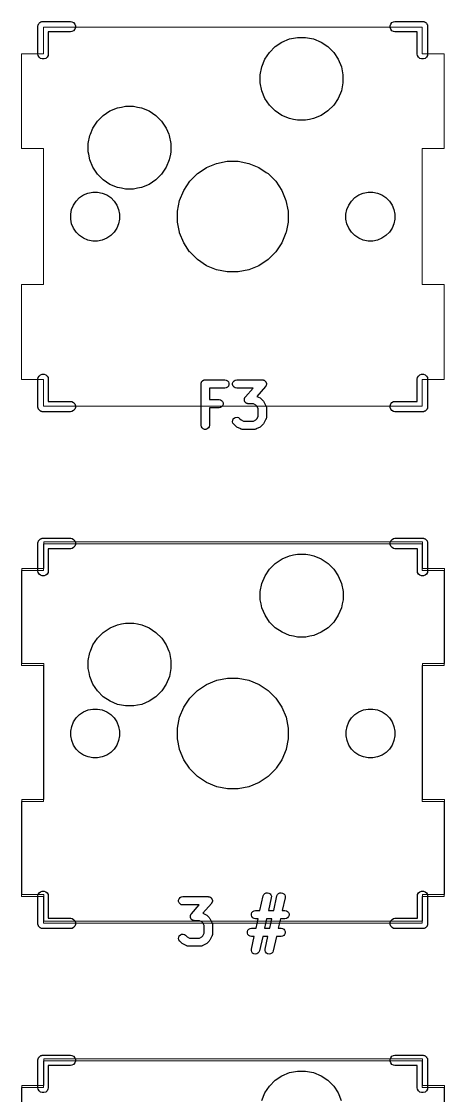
# Model space of a CAD drawing. Header units: millimetres. Extents: x 13 to 222, y -3 to 195.
# Drawn here: x 92.46 to 108.08, y 126.6 to 166.17 of the extents above; entities that cross this region are included whole.
import ezdxf

# ---------------------------------------------------------------- set-up
doc = ezdxf.new("R2010")
doc.units = ezdxf.units.MM
doc.header["$MEASUREMENT"] = 0
doc.layers.add('Ergodox plate', color=7, linetype='Continuous', lineweight=0, true_color=0xf6921e)
doc.layers.add('Orig switch cut', color=7, linetype='Continuous', lineweight=0, true_color=0xde3535)
doc.layers.add('Mask', color=134, linetype='Continuous')
doc.layers.add('Silk', color=142, linetype='Continuous')

msp = doc.modelspace()

# ---------------------------------------------------------------- linework, layer by layer
at = {"layer": 'Ergodox plate'}
for points in [[(107.263, 146.997), (107.263, 146.016), (108.076, 146.016), (108.076, 142.516), (107.263, 142.516), (107.263, 137.507), (108.076, 137.507), (108.076, 134.007), (107.263, 134.007), (107.263, 133.027), (93.293, 133.027), (93.293, 134.007), (92.481, 134.007), (92.481, 137.507), (93.293, 137.507), (93.293, 142.516), (92.481, 142.516), (92.481, 146.016), (93.293, 146.016), (93.293, 146.997)], [(107.263, 127.947), (107.263, 126.966), (108.076, 126.966), (108.076, 123.466), (107.263, 123.466), (107.263, 118.457), (108.076, 118.457), (108.076, 114.957), (107.263, 114.957), (107.263, 113.977), (93.293, 113.977), (93.293, 114.957), (92.481, 114.957), (92.481, 118.457), (93.293, 118.457), (93.293, 123.466), (92.481, 123.466), (92.481, 126.966), (93.293, 126.966), (93.293, 127.947)]]:
    msp.add_lwpolyline(points, close=True, dxfattribs=at)
at = {"layer": 'Mask', "linetype": 'Continuous'}
for p, q in [((102.077, 165.415), (102.355, 165.53)), ((102.355, 165.53), (102.502, 165.559)), ((102.502, 165.559), (102.65, 165.589)), ((102.65, 165.589), (102.95, 165.589)), ((102.95, 165.589), (103.098, 165.559)), ((103.098, 165.559), (103.245, 165.53)), ((103.245, 165.53), (103.523, 165.415)), ((101.448, 164.785), (101.615, 165.035)), ((101.615, 165.035), (101.827, 165.248)), ((101.827, 165.248), (102.077, 165.415)), ((103.523, 165.415), (103.773, 165.248)), ((103.773, 165.248), (103.985, 165.035)), ((103.985, 165.035), (104.152, 164.785)), ((101.333, 164.508), (101.448, 164.785)), ((104.152, 164.785), (104.267, 164.508)), ((101.274, 164.213), (101.333, 164.508)), ((104.267, 164.508), (104.326, 164.213)), ((101.274, 163.912), (101.274, 164.213)), ((101.333, 163.617), (101.274, 163.912)), ((104.326, 163.912), (104.267, 163.617)), ((104.326, 164.213), (104.326, 163.912)), ((101.448, 163.34), (101.333, 163.617)), ((104.267, 163.617), (104.152, 163.34)), ((101.615, 163.09), (101.448, 163.34)), ((101.827, 162.877), (101.615, 163.09)), ((103.985, 163.09), (103.773, 162.877)), ((104.152, 163.34), (103.985, 163.09)), ((95.265, 162.495), (95.477, 162.708)), ((95.477, 162.708), (95.727, 162.875)), ((95.727, 162.875), (96.005, 162.99)), ((96.005, 162.99), (96.152, 163.019)), ((96.152, 163.019), (96.3, 163.049)), ((96.3, 163.049), (96.6, 163.049)), ((96.6, 163.049), (96.748, 163.019)), ((96.748, 163.019), (96.895, 162.99)), ((96.895, 162.99), (97.173, 162.875)), ((97.173, 162.875), (97.423, 162.708)), ((97.423, 162.708), (97.635, 162.495)), ((102.077, 162.71), (101.827, 162.877)), ((102.355, 162.595), (102.077, 162.71)), ((103.523, 162.71), (103.245, 162.595)), ((103.773, 162.877), (103.523, 162.71)), ((95.098, 162.245), (95.265, 162.495)), ((97.635, 162.495), (97.802, 162.245)), ((102.502, 162.566), (102.355, 162.595)), ((102.65, 162.537), (102.502, 162.566)), ((102.95, 162.537), (102.65, 162.537)), ((103.098, 162.566), (102.95, 162.537)), ((103.245, 162.595), (103.098, 162.566)), ((94.924, 161.673), (94.983, 161.968)), ((94.983, 161.968), (95.004, 162.02)), ((95.004, 162.02), (95.098, 162.245)), ((97.802, 162.245), (97.896, 162.02)), ((97.896, 162.02), (97.917, 161.968)), ((97.917, 161.968), (97.976, 161.673)), ((94.924, 161.372), (94.924, 161.673)), ((97.976, 161.673), (97.976, 161.372)), ((94.942, 161.28), (94.924, 161.372)), ((94.983, 161.077), (94.942, 161.28)), ((95.098, 160.8), (94.983, 161.077)), ((97.917, 161.077), (97.802, 160.8)), ((97.958, 161.28), (97.917, 161.077)), ((97.976, 161.372), (97.958, 161.28)), ((95.265, 160.55), (95.098, 160.8)), ((97.802, 160.8), (97.635, 160.55)), ((99.023, 160.611), (99.293, 160.791)), ((99.293, 160.791), (99.665, 160.945)), ((99.665, 160.945), (100.059, 161.024)), ((99.665, 160.945), (99.665, 160.945)), ((99.665, 160.945), (99.665, 160.945)), ((100.059, 161.024), (100.461, 161.024)), ((100.461, 161.024), (100.855, 160.945)), ((100.855, 160.945), (100.855, 160.945)), ((100.855, 160.945), (100.855, 160.945)), ((100.855, 160.945), (101.227, 160.791)), ((101.227, 160.791), (101.497, 160.611)), ((95.477, 160.337), (95.265, 160.55)), ((95.727, 160.17), (95.477, 160.337)), ((97.423, 160.337), (97.173, 160.17)), ((97.635, 160.55), (97.423, 160.337)), ((98.675, 160.284), (98.959, 160.568)), ((98.959, 160.568), (99.023, 160.611)), ((101.497, 160.611), (101.561, 160.568)), ((101.561, 160.568), (101.845, 160.284)), ((96.005, 160.055), (95.727, 160.17)), ((96.152, 160.026), (96.005, 160.055)), ((96.3, 159.997), (96.152, 160.026)), ((96.6, 159.997), (96.3, 159.997)), ((96.748, 160.026), (96.6, 159.997)), ((96.895, 160.055), (96.748, 160.026)), ((97.173, 160.17), (96.895, 160.055)), ((98.297, 159.578), (98.451, 159.949)), ((98.451, 159.949), (98.675, 160.284)), ((98.675, 160.284), (98.675, 160.284)), ((101.845, 160.284), (101.845, 160.284)), ((101.845, 160.284), (102.069, 159.949)), ((102.069, 159.949), (102.223, 159.578)), ((94.382, 159.409), (94.48, 159.557)), ((94.48, 159.557), (94.606, 159.682)), ((94.606, 159.682), (94.753, 159.781)), ((94.753, 159.781), (94.917, 159.849)), ((94.917, 159.849), (95.091, 159.884)), ((95.091, 159.884), (95.269, 159.884)), ((95.269, 159.884), (95.443, 159.849)), ((95.443, 159.849), (95.607, 159.781)), ((95.607, 159.781), (95.754, 159.682)), ((95.754, 159.682), (95.88, 159.557)), ((95.88, 159.557), (95.978, 159.409)), ((98.219, 159.184), (98.297, 159.578)), ((98.297, 159.578), (98.297, 159.578)), ((102.223, 159.578), (102.223, 159.578)), ((102.223, 159.578), (102.301, 159.184)), ((104.542, 159.409), (104.64, 159.557)), ((104.64, 159.557), (104.766, 159.682)), ((104.766, 159.682), (104.913, 159.781)), ((104.913, 159.781), (105.077, 159.849)), ((105.077, 159.849), (105.251, 159.884)), ((105.251, 159.884), (105.429, 159.884)), ((105.429, 159.884), (105.603, 159.849)), ((105.603, 159.849), (105.767, 159.781)), ((105.767, 159.781), (105.914, 159.682)), ((105.914, 159.682), (106.04, 159.557)), ((106.04, 159.557), (106.138, 159.409)), ((94.279, 159.071), (94.314, 159.245)), ((94.314, 159.245), (94.382, 159.409)), ((95.978, 159.409), (96.046, 159.245)), ((96.046, 159.245), (96.081, 159.071)), ((98.219, 158.782), (98.219, 159.184)), ((102.301, 159.184), (102.301, 158.782)), ((104.439, 159.071), (104.474, 159.245)), ((104.474, 159.245), (104.542, 159.409)), ((106.138, 159.409), (106.206, 159.245)), ((106.206, 159.245), (106.241, 159.071)), ((94.279, 158.894), (94.279, 159.071)), ((94.314, 158.72), (94.279, 158.894)), ((94.382, 158.556), (94.314, 158.72)), ((96.046, 158.72), (95.978, 158.556)), ((96.081, 158.894), (96.046, 158.72)), ((96.081, 159.071), (96.081, 158.894)), ((98.293, 158.408), (98.219, 158.782)), ((102.301, 158.782), (102.227, 158.408)), ((104.439, 158.894), (104.439, 159.071)), ((104.474, 158.72), (104.439, 158.894)), ((104.542, 158.556), (104.474, 158.72)), ((106.206, 158.72), (106.138, 158.556)), ((106.241, 158.894), (106.206, 158.72)), ((106.241, 159.071), (106.241, 158.894)), ((94.48, 158.408), (94.382, 158.556)), ((94.606, 158.283), (94.48, 158.408)), ((95.88, 158.408), (95.754, 158.283)), ((95.978, 158.556), (95.88, 158.408)), ((98.297, 158.387), (98.293, 158.408)), ((98.451, 158.016), (98.297, 158.387)), ((102.223, 158.387), (102.069, 158.016)), ((102.227, 158.408), (102.223, 158.387)), ((104.64, 158.408), (104.542, 158.556)), ((104.766, 158.283), (104.64, 158.408)), ((106.04, 158.408), (105.914, 158.283)), ((106.138, 158.556), (106.04, 158.408)), ((94.753, 158.184), (94.606, 158.283)), ((94.917, 158.116), (94.753, 158.184)), ((95.091, 158.082), (94.917, 158.116)), ((95.269, 158.082), (95.091, 158.082)), ((95.443, 158.116), (95.269, 158.082)), ((95.607, 158.184), (95.443, 158.116)), ((95.754, 158.283), (95.607, 158.184)), ((98.668, 157.691), (98.451, 158.016)), ((102.069, 158.016), (101.852, 157.691)), ((104.913, 158.184), (104.766, 158.283)), ((105.077, 158.116), (104.913, 158.184)), ((105.251, 158.082), (105.077, 158.116)), ((105.429, 158.082), (105.251, 158.082)), ((105.603, 158.116), (105.429, 158.082)), ((105.767, 158.184), (105.603, 158.116)), ((105.914, 158.283), (105.767, 158.184)), ((98.675, 157.681), (98.668, 157.691)), ((98.959, 157.397), (98.675, 157.681)), ((101.845, 157.681), (101.561, 157.397)), ((101.852, 157.691), (101.845, 157.681)), ((99.293, 157.174), (98.959, 157.397)), ((98.959, 157.397), (98.959, 157.397)), ((99.665, 157.02), (99.293, 157.174)), ((101.227, 157.174), (100.855, 157.02)), ((101.561, 157.397), (101.227, 157.174)), ((101.561, 157.397), (101.561, 157.397)), ((100.059, 156.942), (99.665, 157.02)), ((99.665, 157.02), (99.665, 157.02)), ((99.665, 157.02), (99.665, 157.02)), ((100.461, 156.942), (100.059, 156.942)), ((100.855, 157.02), (100.461, 156.942)), ((100.855, 157.02), (100.855, 157.02)), ((100.855, 157.02), (100.855, 157.02)), ((102.08, 146.369), (102.358, 146.485)), ((102.358, 146.485), (102.505, 146.514)), ((102.505, 146.514), (102.652, 146.543)), ((102.652, 146.543), (102.953, 146.543)), ((102.953, 146.543), (103.1, 146.514)), ((103.1, 146.514), (103.248, 146.485)), ((103.248, 146.485), (103.526, 146.369)), ((101.617, 145.99), (101.83, 146.202)), ((101.83, 146.202), (102.08, 146.369)), ((103.526, 146.369), (103.775, 146.202)), ((103.775, 146.202), (103.988, 145.99)), ((101.335, 145.462), (101.45, 145.74)), ((101.45, 145.74), (101.617, 145.99)), ((101.45, 145.74), (101.45, 145.74)), ((103.988, 145.99), (104.155, 145.74)), ((104.155, 145.74), (104.155, 145.74)), ((104.155, 145.74), (104.27, 145.462)), ((101.277, 145.167), (101.335, 145.462)), ((104.27, 145.462), (104.329, 145.167)), ((101.277, 144.867), (101.277, 145.167)), ((101.306, 144.719), (101.277, 144.867)), ((104.329, 144.867), (104.299, 144.719)), ((104.329, 145.167), (104.329, 144.867)), ((101.335, 144.572), (101.306, 144.719)), ((101.45, 144.294), (101.335, 144.572)), ((104.27, 144.572), (104.155, 144.294)), ((104.299, 144.719), (104.27, 144.572)), ((101.617, 144.044), (101.45, 144.294)), ((104.155, 144.294), (103.988, 144.044)), ((95.48, 143.662), (95.73, 143.829)), ((95.73, 143.829), (96.008, 143.945)), ((96.008, 143.945), (96.155, 143.974)), ((96.155, 143.974), (96.302, 144.003)), ((96.302, 144.003), (96.603, 144.003)), ((96.603, 144.003), (96.75, 143.974)), ((96.75, 143.974), (96.898, 143.945)), ((96.898, 143.945), (97.176, 143.829)), ((97.176, 143.829), (97.425, 143.662)), ((101.83, 143.832), (101.617, 144.044)), ((102.08, 143.665), (101.83, 143.832)), ((102.358, 143.55), (102.08, 143.665)), ((103.526, 143.665), (103.248, 143.55)), ((103.775, 143.832), (103.526, 143.665)), ((103.988, 144.044), (103.775, 143.832)), ((95.1, 143.2), (95.267, 143.45)), ((95.267, 143.45), (95.48, 143.662)), ((97.425, 143.662), (97.638, 143.45)), ((97.638, 143.45), (97.805, 143.2)), ((102.505, 143.52), (102.358, 143.55)), ((102.652, 143.491), (102.505, 143.52)), ((102.953, 143.491), (102.652, 143.491)), ((103.1, 143.52), (102.953, 143.491)), ((103.248, 143.55), (103.1, 143.52)), ((94.927, 142.627), (94.985, 142.922)), ((94.985, 142.922), (95.004, 142.966)), ((95.004, 142.966), (95.1, 143.2)), ((97.805, 143.2), (97.902, 142.966)), ((97.902, 142.966), (97.92, 142.922)), ((97.92, 142.922), (97.979, 142.627)), ((94.927, 142.327), (94.927, 142.627)), ((97.979, 142.627), (97.979, 142.327)), ((94.956, 142.179), (94.927, 142.327)), ((94.985, 142.032), (94.956, 142.179)), ((97.949, 142.179), (97.92, 142.032)), ((97.979, 142.327), (97.949, 142.179)), ((95.1, 141.754), (94.985, 142.032)), ((95.267, 141.504), (95.1, 141.754)), ((97.805, 141.754), (97.638, 141.504)), ((97.92, 142.032), (97.805, 141.754)), ((98.963, 141.524), (99.296, 141.746)), ((99.296, 141.746), (99.667, 141.9)), ((99.667, 141.9), (100.062, 141.978)), ((99.667, 141.9), (99.667, 141.9)), ((99.667, 141.9), (99.667, 141.9)), ((100.062, 141.978), (100.464, 141.978)), ((100.464, 141.978), (100.858, 141.9)), ((100.858, 141.9), (100.858, 141.9)), ((100.858, 141.9), (100.858, 141.9)), ((100.858, 141.9), (101.23, 141.746)), ((101.23, 141.746), (101.562, 141.524)), ((95.48, 141.292), (95.267, 141.504)), ((95.73, 141.125), (95.48, 141.292)), ((97.425, 141.292), (97.176, 141.125)), ((97.638, 141.504), (97.425, 141.292)), ((98.677, 141.238), (98.962, 141.523)), ((98.962, 141.523), (98.963, 141.524)), ((101.562, 141.524), (101.564, 141.523)), ((101.564, 141.523), (101.848, 141.238)), ((96.008, 141.01), (95.73, 141.125)), ((96.155, 140.98), (96.008, 141.01)), ((96.302, 140.951), (96.155, 140.98)), ((96.603, 140.951), (96.302, 140.951)), ((96.75, 140.98), (96.603, 140.951)), ((96.898, 141.01), (96.75, 140.98)), ((97.176, 141.125), (96.898, 141.01)), ((98.3, 140.533), (98.454, 140.904)), ((98.454, 140.904), (98.677, 141.238)), ((98.677, 141.238), (98.677, 141.238)), ((101.848, 141.238), (101.848, 141.238)), ((101.848, 141.238), (102.071, 140.904)), ((102.071, 140.904), (102.225, 140.533)), ((94.384, 140.364), (94.483, 140.512)), ((94.483, 140.512), (94.608, 140.637)), ((94.608, 140.637), (94.756, 140.736)), ((94.756, 140.736), (94.92, 140.804)), ((94.92, 140.804), (95.094, 140.838)), ((95.094, 140.838), (95.271, 140.838)), ((95.271, 140.838), (95.446, 140.804)), ((95.446, 140.804), (95.609, 140.736)), ((95.609, 140.736), (95.757, 140.637)), ((95.757, 140.637), (95.883, 140.512)), ((95.883, 140.512), (95.981, 140.364)), ((98.222, 140.138), (98.3, 140.533)), ((98.3, 140.533), (98.3, 140.533)), ((102.225, 140.533), (102.225, 140.533)), ((102.225, 140.533), (102.304, 140.138)), ((104.544, 140.364), (104.643, 140.512)), ((104.643, 140.512), (104.768, 140.637)), ((104.768, 140.637), (104.916, 140.736)), ((104.916, 140.736), (105.08, 140.804)), ((105.08, 140.804), (105.254, 140.838)), ((105.254, 140.838), (105.431, 140.838)), ((105.431, 140.838), (105.606, 140.804)), ((105.606, 140.804), (105.769, 140.736)), ((105.769, 140.736), (105.917, 140.637)), ((105.917, 140.637), (106.043, 140.512)), ((106.043, 140.512), (106.141, 140.364)), ((94.282, 140.026), (94.316, 140.2)), ((94.316, 140.2), (94.384, 140.364)), ((95.981, 140.364), (96.049, 140.2)), ((96.049, 140.2), (96.084, 140.026)), ((98.222, 139.736), (98.222, 140.138)), ((102.304, 140.138), (102.304, 139.736)), ((104.442, 140.026), (104.476, 140.2)), ((104.476, 140.2), (104.544, 140.364)), ((106.141, 140.364), (106.209, 140.2)), ((106.209, 140.2), (106.244, 140.026)), ((94.282, 139.848), (94.282, 140.026)), ((94.316, 139.674), (94.282, 139.848)), ((96.084, 139.848), (96.049, 139.674)), ((96.084, 140.026), (96.084, 139.848)), ((98.297, 139.359), (98.222, 139.736)), ((102.304, 139.736), (102.229, 139.359)), ((104.442, 139.848), (104.442, 140.026)), ((104.476, 139.674), (104.442, 139.848)), ((106.244, 139.848), (106.209, 139.674)), ((106.244, 140.026), (106.244, 139.848)), ((94.384, 139.51), (94.316, 139.674)), ((94.483, 139.363), (94.384, 139.51)), ((94.608, 139.237), (94.483, 139.363)), ((95.883, 139.363), (95.757, 139.237)), ((95.981, 139.51), (95.883, 139.363)), ((96.049, 139.674), (95.981, 139.51)), ((98.3, 139.342), (98.297, 139.359)), ((98.454, 138.97), (98.3, 139.342)), ((102.225, 139.342), (102.071, 138.97)), ((102.229, 139.359), (102.225, 139.342)), ((104.544, 139.51), (104.476, 139.674)), ((104.643, 139.363), (104.544, 139.51)), ((104.768, 139.237), (104.643, 139.363)), ((106.043, 139.363), (105.917, 139.237)), ((106.141, 139.51), (106.043, 139.363)), ((106.209, 139.674), (106.141, 139.51)), ((94.756, 139.139), (94.608, 139.237)), ((94.92, 139.071), (94.756, 139.139)), ((95.094, 139.036), (94.92, 139.071)), ((95.271, 139.036), (95.094, 139.036)), ((95.446, 139.071), (95.271, 139.036)), ((95.609, 139.139), (95.446, 139.071)), ((95.757, 139.237), (95.609, 139.139)), ((98.665, 138.654), (98.454, 138.97)), ((102.071, 138.97), (101.86, 138.654)), ((104.916, 139.139), (104.768, 139.237)), ((105.08, 139.071), (104.916, 139.139)), ((105.254, 139.036), (105.08, 139.071)), ((105.431, 139.036), (105.254, 139.036)), ((105.606, 139.071), (105.431, 139.036)), ((105.769, 139.139), (105.606, 139.071)), ((105.917, 139.237), (105.769, 139.139)), ((98.677, 138.636), (98.665, 138.654)), ((98.962, 138.352), (98.677, 138.636)), ((101.848, 138.636), (101.564, 138.352)), ((101.86, 138.654), (101.848, 138.636)), ((99.296, 138.128), (98.962, 138.352)), ((98.962, 138.352), (98.962, 138.352)), ((99.667, 137.975), (99.296, 138.128)), ((101.23, 138.128), (100.858, 137.975)), ((101.564, 138.352), (101.23, 138.128)), ((101.564, 138.352), (101.564, 138.352)), ((100.062, 137.896), (99.667, 137.975)), ((99.667, 137.975), (99.667, 137.975)), ((99.667, 137.975), (99.667, 137.975)), ((100.464, 137.896), (100.062, 137.896)), ((100.858, 137.975), (100.464, 137.896)), ((100.858, 137.975), (100.858, 137.975)), ((100.858, 137.975), (100.858, 137.975)), ((102.076, 127.325), (102.354, 127.44)), ((102.354, 127.44), (102.501, 127.469)), ((102.501, 127.469), (102.649, 127.499)), ((102.649, 127.499), (102.949, 127.499)), ((102.949, 127.499), (103.097, 127.469)), ((103.097, 127.469), (103.244, 127.44)), ((103.244, 127.44), (103.522, 127.325)), ((101.614, 126.945), (101.826, 127.158)), ((101.826, 127.158), (102.076, 127.325)), ((103.522, 127.325), (103.772, 127.158)), ((103.772, 127.158), (103.984, 126.945)), ((101.332, 126.418), (101.447, 126.696)), ((101.447, 126.696), (101.614, 126.945)), ((103.984, 126.945), (104.151, 126.696)), ((104.151, 126.696), (104.266, 126.418))]:
    msp.add_line(p, q, dxfattribs=at)
at = {"layer": 'Orig switch cut'}
for points in [[(107.245, 165.968), (107.245, 164.987), (108.058, 164.987), (108.058, 161.487), (107.245, 161.487), (107.245, 156.478), (108.058, 156.478), (108.058, 152.978), (107.245, 152.978), (107.245, 151.998), (93.275, 151.998), (93.275, 152.978), (92.462, 152.978), (92.462, 156.478), (93.275, 156.478), (93.275, 161.487), (92.462, 161.487), (92.462, 164.987), (93.275, 164.987), (93.275, 165.968)], [(107.248, 146.922), (107.248, 145.942), (108.061, 145.942), (108.061, 142.442), (107.248, 142.442), (107.248, 137.433), (108.061, 137.433), (108.061, 133.933), (107.248, 133.933), (107.248, 132.952), (93.278, 132.952), (93.278, 133.933), (92.465, 133.933), (92.465, 137.433), (93.278, 137.433), (93.278, 142.442), (92.465, 142.442), (92.465, 145.942), (93.278, 145.942), (93.278, 146.922)], [(107.244, 127.878), (107.244, 126.897), (108.057, 126.897), (108.057, 123.397), (107.244, 123.397), (107.244, 118.388), (108.057, 118.388), (108.057, 114.888), (107.244, 114.888), (107.244, 113.908), (93.274, 113.908), (93.274, 114.888), (92.461, 114.888), (92.461, 118.388), (93.274, 118.388), (93.274, 123.397), (92.461, 123.397), (92.461, 126.897), (93.274, 126.897), (93.274, 127.878)]]:
    msp.add_lwpolyline(points, close=True, dxfattribs=at)
at = {"layer": 'Silk', "linetype": 'Continuous'}
for p, q in [((93.07, 164.966), (93.069, 165.999)), ((93.069, 165.999), (93.07, 165.999)), ((93.07, 166.016), (93.075, 166.032)), ((93.07, 165.999), (93.07, 166.016)), ((93.075, 166.032), (93.078, 166.049)), ((93.078, 166.049), (93.087, 166.063)), ((93.087, 166.063), (93.092, 166.079)), ((93.092, 166.079), (93.103, 166.092)), ((93.103, 166.092), (93.112, 166.107)), ((93.112, 166.107), (93.125, 166.118)), ((93.125, 166.118), (93.136, 166.131)), ((93.136, 166.131), (93.15, 166.139)), ((93.15, 166.139), (93.163, 166.15)), ((93.163, 166.15), (93.179, 166.156)), ((93.179, 166.156), (93.194, 166.164)), ((93.194, 166.164), (93.211, 166.167)), ((93.211, 166.167), (93.226, 166.173)), ((93.226, 166.173), (93.243, 166.173)), ((93.243, 166.173), (93.243, 166.173)), ((93.243, 166.173), (94.277, 166.173)), ((94.277, 166.173), (94.326, 166.164)), ((94.326, 166.164), (94.384, 166.131)), ((94.384, 165.834), (94.326, 165.801)), ((94.384, 166.131), (94.428, 166.079)), ((94.428, 165.886), (94.384, 165.834)), ((94.428, 166.079), (94.45, 166.016)), ((94.45, 165.949), (94.428, 165.886)), ((94.45, 166.016), (94.45, 165.949)), ((106.07, 166.016), (106.092, 166.079)), ((106.07, 165.949), (106.07, 166.016)), ((106.092, 165.886), (106.07, 165.949)), ((106.092, 166.079), (106.136, 166.131)), ((106.136, 165.834), (106.092, 165.886)), ((106.136, 166.131), (106.194, 166.164)), ((106.194, 165.801), (106.136, 165.834)), ((106.194, 166.164), (106.243, 166.173)), ((106.243, 166.173), (107.277, 166.173)), ((107.277, 166.173), (107.294, 166.173)), ((107.277, 166.173), (107.277, 166.173)), ((107.294, 166.173), (107.309, 166.167)), ((107.309, 166.167), (107.326, 166.164)), ((107.326, 166.164), (107.341, 166.156)), ((107.341, 166.156), (107.357, 166.15)), ((107.357, 166.15), (107.37, 166.139)), ((107.37, 166.139), (107.384, 166.131)), ((107.384, 166.131), (107.395, 166.118)), ((107.395, 166.118), (107.408, 166.107)), ((107.408, 166.107), (107.417, 166.092)), ((107.417, 166.092), (107.428, 166.079)), ((107.428, 166.079), (107.433, 166.063)), ((107.433, 166.063), (107.442, 166.049)), ((107.442, 166.049), (107.445, 166.032)), ((107.445, 166.032), (107.45, 166.016)), ((107.45, 166.016), (107.45, 165.999)), ((107.45, 165.999), (107.45, 165.999)), ((107.45, 165.999), (107.45, 164.966)), ((94.277, 165.792), (93.45, 165.792)), ((93.45, 165.792), (93.45, 164.966)), ((94.326, 165.801), (94.277, 165.792)), ((106.243, 165.792), (106.194, 165.801)), ((107.07, 165.792), (106.243, 165.792)), ((107.069, 164.966), (107.07, 165.792)), ((93.078, 164.916), (93.07, 164.966)), ((93.112, 164.858), (93.078, 164.916)), ((93.163, 164.815), (93.112, 164.858)), ((93.226, 164.792), (93.163, 164.815)), ((93.294, 164.792), (93.226, 164.792)), ((93.357, 164.815), (93.294, 164.792)), ((93.408, 164.858), (93.357, 164.815)), ((93.442, 164.916), (93.408, 164.858)), ((93.45, 164.966), (93.442, 164.916)), ((107.078, 164.916), (107.069, 164.966)), ((107.112, 164.858), (107.078, 164.916)), ((107.163, 164.815), (107.112, 164.858)), ((107.226, 164.792), (107.163, 164.815)), ((107.294, 164.792), (107.226, 164.792)), ((107.357, 164.815), (107.294, 164.792)), ((107.408, 164.858), (107.357, 164.815)), ((107.442, 164.916), (107.408, 164.858)), ((107.45, 164.966), (107.442, 164.916)), ((93.163, 153.15), (93.226, 153.173)), ((93.226, 153.173), (93.294, 153.173)), ((93.294, 153.173), (93.357, 153.15)), ((107.163, 153.15), (107.226, 153.173)), ((107.226, 153.173), (107.294, 153.173)), ((107.294, 153.173), (107.357, 153.15)), ((93.069, 152.999), (93.078, 153.049)), ((93.07, 152.016), (93.069, 152.999)), ((93.078, 153.049), (93.112, 153.107)), ((93.112, 153.107), (93.163, 153.15)), ((93.357, 153.15), (93.408, 153.107)), ((93.408, 153.107), (93.442, 153.049)), ((93.442, 153.049), (93.45, 152.999)), ((93.45, 152.999), (93.45, 152.173)), ((99.092, 152.817), (99.094, 152.83)), ((99.092, 151.293), (99.092, 152.817)), ((99.094, 152.844), (99.098, 152.856)), ((99.094, 152.83), (99.094, 152.844)), ((99.098, 152.856), (99.101, 152.869)), ((99.101, 152.869), (99.107, 152.881)), ((99.107, 152.881), (99.112, 152.893)), ((99.112, 152.893), (99.121, 152.904)), ((99.121, 152.904), (99.127, 152.915)), ((99.127, 152.915), (99.137, 152.924)), ((99.137, 152.924), (99.146, 152.934)), ((99.146, 152.934), (99.158, 152.941)), ((99.158, 152.941), (99.168, 152.949)), ((99.168, 152.949), (99.18, 152.954)), ((99.18, 152.954), (99.192, 152.96)), ((99.192, 152.96), (99.205, 152.963)), ((99.205, 152.963), (99.218, 152.967)), ((99.218, 152.967), (99.231, 152.967)), ((99.231, 152.967), (99.244, 152.97)), ((99.244, 152.97), (99.97, 152.97)), ((99.97, 152.97), (100.022, 152.96)), ((100.022, 152.96), (100.068, 152.934)), ((100.068, 152.934), (100.102, 152.893)), ((100.102, 152.893), (100.12, 152.844)), ((100.12, 152.791), (100.102, 152.741)), ((100.12, 152.844), (100.12, 152.791)), ((100.255, 152.844), (100.273, 152.893)), ((100.255, 152.791), (100.255, 152.844)), ((100.273, 152.741), (100.255, 152.791)), ((100.273, 152.893), (100.307, 152.934)), ((100.307, 152.934), (100.353, 152.96)), ((100.353, 152.96), (100.405, 152.97)), ((100.405, 152.97), (101.349, 152.97)), ((101.349, 152.97), (101.363, 152.967)), ((101.363, 152.967), (101.378, 152.967)), ((101.378, 152.967), (101.389, 152.962)), ((101.389, 152.962), (101.401, 152.96)), ((101.401, 152.96), (101.414, 152.953)), ((101.414, 152.953), (101.427, 152.948)), ((101.427, 152.948), (101.436, 152.94)), ((101.436, 152.94), (101.447, 152.934)), ((101.447, 152.934), (101.456, 152.923)), ((101.456, 152.923), (101.467, 152.913)), ((101.467, 152.913), (101.473, 152.902)), ((101.473, 152.902), (101.481, 152.893)), ((101.481, 152.893), (101.486, 152.879)), ((101.486, 152.879), (101.493, 152.866)), ((101.494, 152.777), (101.491, 152.762)), ((101.493, 152.866), (101.495, 152.855)), ((101.499, 152.791), (101.494, 152.777)), ((101.495, 152.855), (101.499, 152.844)), ((101.499, 152.844), (101.499, 152.829)), ((101.499, 152.829), (101.501, 152.814)), ((101.501, 152.814), (101.499, 152.802)), ((101.499, 152.802), (101.499, 152.791)), ((107.069, 152.173), (107.07, 152.999)), ((107.07, 152.999), (107.078, 153.049)), ((107.078, 153.049), (107.112, 153.107)), ((107.112, 153.107), (107.163, 153.15)), ((107.357, 153.15), (107.408, 153.107)), ((107.408, 153.107), (107.442, 153.049)), ((107.442, 153.049), (107.45, 152.999)), ((107.45, 152.999), (107.45, 151.966)), ((99.97, 152.665), (99.396, 152.665)), ((99.396, 152.665), (99.396, 152.244)), ((100.022, 152.674), (99.97, 152.665)), ((100.068, 152.7), (100.022, 152.674)), ((100.102, 152.741), (100.068, 152.7)), ((100.307, 152.7), (100.273, 152.741)), ((100.353, 152.674), (100.307, 152.7)), ((100.405, 152.665), (100.353, 152.674)), ((101.013, 152.665), (100.405, 152.665)), ((100.726, 152.337), (101.013, 152.665)), ((101.463, 152.717), (101.151, 152.36)), ((101.471, 152.73), (101.463, 152.717)), ((101.481, 152.741), (101.471, 152.73)), ((101.485, 152.752), (101.481, 152.741)), ((101.491, 152.762), (101.485, 152.752)), ((93.07, 151.949), (93.07, 152.016)), ((93.45, 152.173), (94.277, 152.173)), ((94.277, 152.173), (94.326, 152.164)), ((94.326, 152.164), (94.384, 152.131)), ((94.384, 152.131), (94.428, 152.079)), ((94.428, 152.079), (94.45, 152.016)), ((94.45, 152.016), (94.45, 151.949)), ((99.396, 152.244), (99.752, 152.244)), ((99.752, 152.244), (99.804, 152.235)), ((99.804, 152.235), (99.85, 152.208)), ((99.85, 151.975), (99.804, 151.948)), ((99.85, 152.208), (99.884, 152.168)), ((99.884, 152.015), (99.85, 151.975)), ((99.884, 152.168), (99.902, 152.118)), ((99.902, 152.065), (99.884, 152.015)), ((99.902, 152.118), (99.902, 152.065)), ((100.688, 152.24), (100.69, 152.251)), ((100.69, 152.225), (100.688, 152.24)), ((100.69, 152.263), (100.696, 152.277)), ((100.69, 152.251), (100.69, 152.263)), ((100.69, 152.21), (100.69, 152.225)), ((100.695, 152.199), (100.69, 152.21)), ((100.696, 152.187), (100.695, 152.199)), ((100.696, 152.277), (100.698, 152.292)), ((100.703, 152.174), (100.696, 152.187)), ((100.698, 152.292), (100.705, 152.302)), ((100.709, 152.16), (100.703, 152.174)), ((100.705, 152.302), (100.709, 152.313)), ((100.709, 152.313), (100.718, 152.324)), ((100.716, 152.151), (100.709, 152.16)), ((100.722, 152.141), (100.716, 152.151)), ((100.718, 152.324), (100.726, 152.337)), ((100.733, 152.131), (100.722, 152.141)), ((100.743, 152.12), (100.733, 152.131)), ((100.753, 152.114), (100.743, 152.12)), ((100.762, 152.106), (100.753, 152.114)), ((100.776, 152.101), (100.762, 152.106)), ((100.788, 152.093), (100.776, 152.101)), ((100.8, 152.091), (100.788, 152.093)), ((100.811, 152.087), (100.8, 152.091)), ((100.826, 152.087), (100.811, 152.087)), ((100.841, 152.084), (100.826, 152.087)), ((101.022, 152.084), (100.841, 152.084)), ((101.113, 152.039), (101.022, 152.084)), ((101.151, 152.001), (101.113, 152.039)), ((101.151, 152.36), (101.272, 152.3)), ((101.196, 151.91), (101.151, 152.001)), ((101.272, 152.3), (101.291, 152.286)), ((101.291, 152.286), (101.311, 152.272)), ((101.311, 152.272), (101.384, 152.199)), ((101.384, 152.199), (101.398, 152.179)), ((101.398, 152.179), (101.412, 152.16)), ((101.412, 152.16), (101.485, 152.014)), ((101.485, 152.014), (101.487, 152.006)), ((101.487, 152.006), (101.492, 151.998)), ((101.492, 151.998), (101.495, 151.981)), ((101.495, 151.981), (101.5, 151.964)), ((106.07, 152.016), (106.092, 152.079)), ((106.07, 151.949), (106.07, 152.016)), ((106.092, 152.079), (106.136, 152.131)), ((106.136, 152.131), (106.194, 152.164)), ((106.194, 152.164), (106.243, 152.173)), ((106.243, 152.173), (107.069, 152.173)), ((93.075, 151.933), (93.07, 151.949)), ((93.078, 151.916), (93.075, 151.933)), ((93.087, 151.902), (93.078, 151.916)), ((93.092, 151.886), (93.087, 151.902)), ((93.103, 151.873), (93.092, 151.886)), ((93.112, 151.858), (93.103, 151.873)), ((93.125, 151.847), (93.112, 151.858)), ((93.136, 151.834), (93.125, 151.847)), ((93.15, 151.826), (93.136, 151.834)), ((93.163, 151.815), (93.15, 151.826)), ((93.179, 151.809), (93.163, 151.815)), ((93.194, 151.801), (93.179, 151.809)), ((93.211, 151.798), (93.194, 151.801)), ((93.226, 151.792), (93.211, 151.798)), ((93.243, 151.792), (93.226, 151.792)), ((94.277, 151.792), (93.243, 151.792)), ((93.243, 151.792), (93.243, 151.792)), ((94.326, 151.801), (94.277, 151.792)), ((94.384, 151.834), (94.326, 151.801)), ((94.428, 151.886), (94.384, 151.834)), ((94.45, 151.949), (94.428, 151.886)), ((99.752, 151.939), (99.396, 151.939)), ((99.396, 151.939), (99.396, 151.293)), ((99.804, 151.948), (99.752, 151.939)), ((100.318, 151.563), (100.366, 151.586)), ((100.366, 151.586), (100.418, 151.59)), ((100.418, 151.59), (100.47, 151.576)), ((101.151, 151.529), (101.196, 151.619)), ((101.196, 151.619), (101.196, 151.91)), ((101.5, 151.964), (101.499, 151.955)), ((101.499, 151.955), (101.501, 151.946)), ((101.501, 151.583), (101.499, 151.575)), ((101.501, 151.946), (101.501, 151.583)), ((106.092, 151.886), (106.07, 151.949)), ((106.136, 151.834), (106.092, 151.886)), ((106.194, 151.801), (106.136, 151.834)), ((106.243, 151.792), (106.194, 151.801)), ((107.277, 151.792), (106.243, 151.792)), ((107.294, 151.792), (107.277, 151.792)), ((107.277, 151.792), (107.277, 151.792)), ((107.309, 151.798), (107.294, 151.792)), ((107.326, 151.801), (107.309, 151.798)), ((107.341, 151.809), (107.326, 151.801)), ((107.357, 151.815), (107.341, 151.809)), ((107.37, 151.826), (107.357, 151.815)), ((107.384, 151.834), (107.37, 151.826)), ((107.395, 151.847), (107.384, 151.834)), ((107.408, 151.858), (107.395, 151.847)), ((107.417, 151.873), (107.408, 151.858)), ((107.428, 151.886), (107.417, 151.873)), ((107.433, 151.902), (107.428, 151.886)), ((107.442, 151.916), (107.433, 151.902)), ((107.445, 151.933), (107.442, 151.916)), ((107.45, 151.949), (107.445, 151.933)), ((107.45, 151.966), (107.45, 151.966)), ((107.45, 151.966), (107.45, 151.949)), ((99.101, 151.241), (99.092, 151.293)), ((99.127, 151.195), (99.101, 151.241)), ((99.168, 151.161), (99.127, 151.195)), ((99.361, 151.195), (99.32, 151.161)), ((99.387, 151.241), (99.361, 151.195)), ((99.396, 151.293), (99.387, 151.241)), ((100.253, 151.425), (100.258, 151.478)), ((100.267, 151.374), (100.253, 151.425)), ((100.258, 151.478), (100.28, 151.526)), ((100.297, 151.331), (100.267, 151.374)), ((100.28, 151.526), (100.318, 151.563)), ((100.37, 151.258), (100.297, 151.331)), ((100.39, 151.244), (100.37, 151.258)), ((100.41, 151.229), (100.39, 151.244)), ((100.555, 151.157), (100.41, 151.229)), ((100.47, 151.576), (100.513, 151.546)), ((100.513, 151.546), (100.568, 151.491)), ((100.568, 151.491), (100.659, 151.446)), ((100.659, 151.446), (101.022, 151.446)), ((101.022, 151.446), (101.113, 151.491)), ((101.113, 151.491), (101.151, 151.529)), ((101.272, 151.229), (101.126, 151.157)), ((101.291, 151.244), (101.272, 151.229)), ((101.311, 151.258), (101.291, 151.244)), ((101.384, 151.331), (101.311, 151.258)), ((101.398, 151.351), (101.384, 151.331)), ((101.412, 151.37), (101.398, 151.351)), ((101.485, 151.515), (101.412, 151.37)), ((101.487, 151.524), (101.485, 151.515)), ((101.492, 151.531), (101.487, 151.524)), ((101.495, 151.549), (101.492, 151.531)), ((101.5, 151.566), (101.495, 151.549)), ((101.499, 151.575), (101.5, 151.566)), ((99.218, 151.143), (99.168, 151.161)), ((99.27, 151.143), (99.218, 151.143)), ((99.32, 151.161), (99.27, 151.143)), ((100.563, 151.154), (100.555, 151.157)), ((100.571, 151.15), (100.563, 151.154)), ((100.588, 151.147), (100.571, 151.15)), ((100.605, 151.142), (100.588, 151.147)), ((100.614, 151.142), (100.605, 151.142)), ((100.623, 151.141), (100.614, 151.142)), ((101.058, 151.141), (100.623, 151.141)), ((101.067, 151.142), (101.058, 151.141)), ((101.076, 151.142), (101.067, 151.142)), ((101.093, 151.147), (101.076, 151.142)), ((101.11, 151.15), (101.093, 151.147)), ((101.118, 151.154), (101.11, 151.15)), ((101.126, 151.157), (101.118, 151.154)), ((93.072, 146.971), (93.078, 146.987)), ((93.072, 146.954), (93.072, 146.971)), ((93.072, 145.921), (93.072, 146.954)), ((93.072, 146.954), (93.072, 146.954)), ((93.078, 146.987), (93.081, 147.003)), ((93.081, 147.003), (93.089, 147.018)), ((93.089, 147.018), (93.095, 147.034)), ((93.095, 147.034), (93.106, 147.047)), ((93.106, 147.047), (93.115, 147.062)), ((93.115, 147.062), (93.127, 147.072)), ((93.127, 147.072), (93.138, 147.085)), ((93.138, 147.085), (93.153, 147.094)), ((93.153, 147.094), (93.166, 147.105)), ((93.166, 147.105), (93.182, 147.11)), ((93.182, 147.11), (93.197, 147.119)), ((93.197, 147.119), (93.213, 147.122)), ((93.213, 147.122), (93.229, 147.128)), ((93.229, 147.128), (93.246, 147.128)), ((93.246, 147.128), (93.246, 147.128)), ((93.246, 147.128), (94.279, 147.128)), ((94.279, 147.128), (94.329, 147.119)), ((94.329, 147.119), (94.387, 147.085)), ((94.387, 147.085), (94.43, 147.034)), ((94.43, 146.84), (94.387, 146.789)), ((94.43, 147.034), (94.453, 146.971)), ((94.453, 146.904), (94.43, 146.84)), ((94.453, 146.971), (94.453, 146.904)), ((106.072, 146.971), (106.095, 147.034)), ((106.072, 146.904), (106.072, 146.971)), ((106.095, 146.84), (106.072, 146.904)), ((106.095, 147.034), (106.138, 147.085)), ((106.138, 146.789), (106.095, 146.84)), ((106.138, 147.085), (106.197, 147.119)), ((106.197, 147.119), (106.246, 147.128)), ((106.246, 147.128), (107.279, 147.128)), ((107.279, 147.128), (107.296, 147.128)), ((107.279, 147.128), (107.279, 147.128)), ((107.296, 147.128), (107.312, 147.122)), ((107.312, 147.122), (107.329, 147.119)), ((107.329, 147.119), (107.344, 147.11)), ((107.344, 147.11), (107.359, 147.105)), ((107.359, 147.105), (107.372, 147.094)), ((107.372, 147.094), (107.387, 147.085)), ((107.387, 147.085), (107.398, 147.072)), ((107.398, 147.072), (107.411, 147.062)), ((107.411, 147.062), (107.419, 147.047)), ((107.419, 147.047), (107.43, 147.034)), ((107.43, 147.034), (107.436, 147.018)), ((107.436, 147.018), (107.444, 147.003)), ((107.444, 147.003), (107.447, 146.987)), ((107.447, 146.987), (107.453, 146.971)), ((107.453, 146.971), (107.453, 146.954)), ((107.453, 146.954), (107.453, 146.954)), ((107.453, 146.954), (107.453, 145.921)), ((94.279, 146.747), (93.453, 146.747)), ((93.453, 146.747), (93.453, 145.921)), ((94.329, 146.755), (94.279, 146.747)), ((94.387, 146.789), (94.329, 146.755)), ((106.197, 146.755), (106.138, 146.789)), ((106.246, 146.747), (106.197, 146.755)), ((107.072, 146.747), (106.246, 146.747)), ((107.072, 145.921), (107.072, 146.747)), ((93.081, 145.871), (93.072, 145.921)), ((93.115, 145.813), (93.081, 145.871)), ((93.166, 145.77), (93.115, 145.813)), ((93.229, 145.747), (93.166, 145.77)), ((93.296, 145.747), (93.229, 145.747)), ((93.359, 145.77), (93.296, 145.747)), ((93.411, 145.813), (93.359, 145.77)), ((93.444, 145.871), (93.411, 145.813)), ((93.453, 145.921), (93.444, 145.871)), ((107.081, 145.871), (107.072, 145.921)), ((107.115, 145.813), (107.081, 145.871)), ((107.166, 145.77), (107.115, 145.813)), ((107.229, 145.747), (107.166, 145.77)), ((107.296, 145.747), (107.229, 145.747)), ((107.359, 145.77), (107.296, 145.747)), ((107.411, 145.813), (107.359, 145.77)), ((107.444, 145.871), (107.411, 145.813)), ((107.453, 145.921), (107.444, 145.871)), ((93.072, 133.954), (93.081, 134.003)), ((93.072, 132.971), (93.072, 133.954)), ((93.081, 134.003), (93.115, 134.062)), ((93.115, 134.062), (93.166, 134.105)), ((93.166, 134.105), (93.229, 134.128)), ((93.229, 134.128), (93.296, 134.128)), ((93.296, 134.128), (93.359, 134.105)), ((93.359, 134.105), (93.411, 134.062)), ((93.411, 134.062), (93.444, 134.003)), ((93.444, 134.003), (93.453, 133.954)), ((93.453, 133.954), (93.453, 133.128)), ((98.262, 133.798), (98.28, 133.848)), ((98.262, 133.745), (98.262, 133.798)), ((98.28, 133.848), (98.314, 133.888)), ((98.314, 133.888), (98.36, 133.915)), ((98.36, 133.915), (98.412, 133.924)), ((98.412, 133.924), (99.356, 133.924)), ((99.356, 133.924), (99.37, 133.922)), ((99.37, 133.922), (99.385, 133.921)), ((99.385, 133.921), (99.396, 133.917)), ((99.396, 133.917), (99.408, 133.915)), ((99.408, 133.915), (99.421, 133.908)), ((99.421, 133.908), (99.434, 133.902)), ((99.434, 133.902), (99.443, 133.894)), ((99.443, 133.894), (99.454, 133.888)), ((99.454, 133.888), (99.463, 133.877)), ((99.463, 133.877), (99.474, 133.867)), ((99.474, 133.867), (99.48, 133.857)), ((99.48, 133.857), (99.488, 133.848)), ((99.488, 133.848), (99.493, 133.834)), ((99.493, 133.834), (99.5, 133.821)), ((99.5, 133.821), (99.502, 133.809)), ((99.502, 133.809), (99.506, 133.798)), ((99.506, 133.798), (99.506, 133.783)), ((99.506, 133.783), (99.508, 133.769)), ((101.265, 133.416), (101.384, 133.95)), ((101.384, 133.95), (101.404, 133.999)), ((101.404, 133.999), (101.44, 134.038)), ((101.44, 134.038), (101.487, 134.062)), ((101.487, 134.062), (101.539, 134.069)), ((101.539, 134.069), (101.591, 134.058)), ((101.681, 133.884), (101.578, 133.416)), ((101.591, 134.058), (101.636, 134.029)), ((101.636, 134.029), (101.668, 133.987)), ((101.668, 133.987), (101.684, 133.937)), ((101.684, 133.937), (101.681, 133.884)), ((101.773, 133.416), (101.892, 133.95)), ((101.892, 133.95), (101.912, 133.999)), ((101.912, 133.999), (101.948, 134.038)), ((101.948, 134.038), (101.995, 134.062)), ((101.995, 134.062), (102.047, 134.069)), ((102.047, 134.069), (102.099, 134.058)), ((102.189, 133.884), (102.086, 133.416)), ((102.099, 134.058), (102.144, 134.029)), ((102.144, 134.029), (102.176, 133.987)), ((102.176, 133.987), (102.192, 133.937)), ((102.192, 133.937), (102.189, 133.884)), ((107.072, 133.954), (107.081, 134.003)), ((107.072, 133.128), (107.072, 133.954)), ((107.081, 134.003), (107.115, 134.062)), ((107.115, 134.062), (107.166, 134.105)), ((107.166, 134.105), (107.229, 134.128)), ((107.229, 134.128), (107.296, 134.128)), ((107.296, 134.128), (107.359, 134.105)), ((107.359, 134.105), (107.411, 134.062)), ((107.411, 134.062), (107.444, 134.003)), ((107.444, 134.003), (107.453, 133.954)), ((107.453, 133.954), (107.453, 132.921)), ((98.28, 133.696), (98.262, 133.745)), ((98.314, 133.655), (98.28, 133.696)), ((98.36, 133.629), (98.314, 133.655)), ((98.412, 133.619), (98.36, 133.629)), ((99.02, 133.619), (98.412, 133.619)), ((98.733, 133.292), (99.02, 133.619)), ((99.47, 133.671), (99.158, 133.315)), ((99.478, 133.684), (99.47, 133.671)), ((99.488, 133.696), (99.478, 133.684)), ((99.492, 133.707), (99.488, 133.696)), ((99.498, 133.717), (99.492, 133.707)), ((99.501, 133.731), (99.498, 133.717)), ((99.506, 133.745), (99.501, 133.731)), ((99.508, 133.769), (99.506, 133.757)), ((99.506, 133.757), (99.506, 133.745)), ((100.965, 133.34), (100.999, 133.38)), ((100.999, 133.38), (101.045, 133.407)), ((101.045, 133.407), (101.097, 133.416)), ((101.097, 133.416), (101.265, 133.416)), ((101.578, 133.416), (101.773, 133.416)), ((102.086, 133.416), (102.186, 133.416)), ((102.186, 133.416), (102.238, 133.407)), ((102.238, 133.407), (102.284, 133.38)), ((102.284, 133.38), (102.318, 133.34)), ((93.453, 133.128), (94.279, 133.128)), ((94.279, 133.128), (94.329, 133.119)), ((94.329, 133.119), (94.387, 133.085)), ((94.387, 133.085), (94.43, 133.034)), ((94.43, 133.034), (94.453, 132.971)), ((98.695, 133.194), (98.697, 133.206)), ((98.697, 133.18), (98.695, 133.194)), ((98.697, 133.218), (98.703, 133.232)), ((98.697, 133.206), (98.697, 133.218)), ((98.697, 133.165), (98.697, 133.18)), ((98.701, 133.154), (98.697, 133.165)), ((98.703, 133.142), (98.701, 133.154)), ((98.703, 133.232), (98.705, 133.246)), ((98.71, 133.129), (98.703, 133.142)), ((98.705, 133.246), (98.712, 133.256)), ((98.716, 133.115), (98.71, 133.129)), ((98.712, 133.256), (98.716, 133.267)), ((98.716, 133.267), (98.725, 133.279)), ((98.723, 133.106), (98.716, 133.115)), ((98.729, 133.096), (98.723, 133.106)), ((98.725, 133.279), (98.733, 133.292)), ((98.74, 133.086), (98.729, 133.096)), ((98.75, 133.074), (98.74, 133.086)), ((98.76, 133.069), (98.75, 133.074)), ((98.769, 133.061), (98.76, 133.069)), ((98.783, 133.055), (98.769, 133.061)), ((98.795, 133.048), (98.783, 133.055)), ((98.807, 133.046), (98.795, 133.048)), ((98.818, 133.042), (98.807, 133.046)), ((98.833, 133.041), (98.818, 133.042)), ((98.848, 133.039), (98.833, 133.041)), ((99.029, 133.039), (98.848, 133.039)), ((99.12, 132.993), (99.029, 133.039)), ((99.158, 132.956), (99.12, 132.993)), ((99.158, 133.315), (99.279, 133.255)), ((99.279, 133.255), (99.298, 133.24)), ((99.298, 133.24), (99.318, 133.226)), ((99.318, 133.226), (99.391, 133.154)), ((99.391, 133.154), (99.405, 133.134)), ((99.405, 133.134), (99.419, 133.114)), ((99.419, 133.114), (99.492, 132.969)), ((100.947, 133.29), (100.965, 133.34)), ((100.947, 133.237), (100.947, 133.29)), ((100.965, 133.188), (100.947, 133.237)), ((100.999, 133.147), (100.965, 133.188)), ((101.045, 133.121), (100.999, 133.147)), ((101.097, 133.111), (101.045, 133.121)), ((101.198, 133.111), (101.097, 133.111)), ((101.12, 132.763), (101.198, 133.111)), ((101.51, 133.111), (101.432, 132.763)), ((101.706, 133.111), (101.51, 133.111)), ((101.628, 132.763), (101.706, 133.111)), ((102.018, 133.111), (101.94, 132.763)), ((102.186, 133.111), (102.018, 133.111)), ((102.238, 133.121), (102.186, 133.111)), ((102.284, 133.147), (102.238, 133.121)), ((102.318, 133.188), (102.284, 133.147)), ((102.318, 133.34), (102.336, 133.29)), ((102.336, 133.237), (102.318, 133.188)), ((102.336, 133.29), (102.336, 133.237)), ((106.072, 132.971), (106.095, 133.034)), ((106.095, 133.034), (106.138, 133.085)), ((106.138, 133.085), (106.197, 133.119)), ((106.197, 133.119), (106.246, 133.128)), ((106.246, 133.128), (107.072, 133.128)), ((93.072, 132.904), (93.072, 132.971)), ((93.078, 132.888), (93.072, 132.904)), ((93.081, 132.871), (93.078, 132.888)), ((93.089, 132.856), (93.081, 132.871)), ((93.095, 132.84), (93.089, 132.856)), ((93.106, 132.827), (93.095, 132.84)), ((93.115, 132.813), (93.106, 132.827)), ((93.127, 132.802), (93.115, 132.813)), ((93.138, 132.789), (93.127, 132.802)), ((93.153, 132.781), (93.138, 132.789)), ((93.166, 132.77), (93.153, 132.781)), ((93.182, 132.764), (93.166, 132.77)), ((93.197, 132.755), (93.182, 132.764)), ((93.213, 132.752), (93.197, 132.755)), ((93.229, 132.747), (93.213, 132.752)), ((93.246, 132.747), (93.229, 132.747)), ((94.279, 132.747), (93.246, 132.747)), ((93.246, 132.747), (93.246, 132.747)), ((94.329, 132.755), (94.279, 132.747)), ((94.387, 132.789), (94.329, 132.755)), ((94.43, 132.84), (94.387, 132.789)), ((94.453, 132.904), (94.43, 132.84)), ((94.453, 132.971), (94.453, 132.904)), ((99.203, 132.865), (99.158, 132.956)), ((99.203, 132.574), (99.203, 132.865)), ((99.492, 132.969), (99.494, 132.961)), ((99.494, 132.961), (99.499, 132.953)), ((99.499, 132.953), (99.502, 132.935)), ((99.502, 132.935), (99.507, 132.918)), ((99.507, 132.918), (99.506, 132.91)), ((99.506, 132.91), (99.508, 132.901)), ((99.508, 132.901), (99.508, 132.538)), ((100.802, 132.637), (100.82, 132.687)), ((100.802, 132.584), (100.802, 132.637)), ((100.82, 132.534), (100.802, 132.584)), ((100.82, 132.687), (100.854, 132.727)), ((100.854, 132.727), (100.9, 132.754)), ((100.9, 132.754), (100.952, 132.763)), ((100.952, 132.763), (101.12, 132.763)), ((101.432, 132.763), (101.628, 132.763)), ((101.94, 132.763), (102.041, 132.763)), ((102.041, 132.763), (102.093, 132.754)), ((102.093, 132.754), (102.139, 132.727)), ((102.139, 132.727), (102.173, 132.687)), ((102.173, 132.687), (102.191, 132.637)), ((102.191, 132.584), (102.173, 132.534)), ((102.191, 132.637), (102.191, 132.584)), ((106.072, 132.904), (106.072, 132.971)), ((106.095, 132.84), (106.072, 132.904)), ((106.138, 132.789), (106.095, 132.84)), ((106.197, 132.755), (106.138, 132.789)), ((106.246, 132.747), (106.197, 132.755)), ((107.279, 132.747), (106.246, 132.747)), ((107.296, 132.747), (107.279, 132.747)), ((107.279, 132.747), (107.279, 132.747)), ((107.312, 132.752), (107.296, 132.747)), ((107.329, 132.755), (107.312, 132.752)), ((107.344, 132.764), (107.329, 132.755)), ((107.359, 132.77), (107.344, 132.764)), ((107.372, 132.781), (107.359, 132.77)), ((107.387, 132.789), (107.372, 132.781)), ((107.398, 132.802), (107.387, 132.789)), ((107.411, 132.813), (107.398, 132.802)), ((107.419, 132.827), (107.411, 132.813)), ((107.43, 132.84), (107.419, 132.827)), ((107.436, 132.856), (107.43, 132.84)), ((107.444, 132.871), (107.436, 132.856)), ((107.447, 132.888), (107.444, 132.871)), ((107.453, 132.904), (107.447, 132.888)), ((107.453, 132.921), (107.453, 132.921)), ((107.453, 132.921), (107.453, 132.904)), ((98.26, 132.38), (98.265, 132.432)), ((98.274, 132.328), (98.26, 132.38)), ((98.265, 132.432), (98.287, 132.48)), ((98.304, 132.285), (98.274, 132.328)), ((98.287, 132.48), (98.325, 132.518)), ((98.377, 132.213), (98.304, 132.285)), ((98.325, 132.518), (98.373, 132.54)), ((98.373, 132.54), (98.425, 132.545)), ((98.397, 132.199), (98.377, 132.213)), ((98.417, 132.184), (98.397, 132.199)), ((98.425, 132.545), (98.477, 132.531)), ((98.477, 132.531), (98.52, 132.501)), ((98.52, 132.501), (98.575, 132.446)), ((98.575, 132.446), (98.666, 132.4)), ((98.666, 132.4), (99.029, 132.4)), ((99.029, 132.4), (99.12, 132.446)), ((99.12, 132.446), (99.158, 132.483)), ((99.158, 132.483), (99.203, 132.574)), ((99.298, 132.199), (99.279, 132.184)), ((99.318, 132.213), (99.298, 132.199)), ((99.391, 132.285), (99.318, 132.213)), ((99.405, 132.305), (99.391, 132.285)), ((99.419, 132.325), (99.405, 132.305)), ((99.492, 132.47), (99.419, 132.325)), ((99.494, 132.478), (99.492, 132.47)), ((99.499, 132.486), (99.494, 132.478)), ((99.502, 132.503), (99.499, 132.486)), ((99.507, 132.521), (99.502, 132.503)), ((99.508, 132.538), (99.506, 132.529)), ((99.506, 132.529), (99.507, 132.521)), ((100.854, 132.494), (100.82, 132.534)), ((100.9, 132.467), (100.854, 132.494)), ((100.952, 132.458), (100.9, 132.467)), ((100.949, 131.991), (101.052, 132.458)), ((101.052, 132.458), (100.952, 132.458)), ((101.365, 132.458), (101.246, 131.924)), ((101.56, 132.458), (101.365, 132.458)), ((101.456, 131.991), (101.56, 132.458)), ((101.873, 132.458), (101.754, 131.924)), ((102.041, 132.458), (101.873, 132.458)), ((102.093, 132.467), (102.041, 132.458)), ((102.139, 132.494), (102.093, 132.467)), ((102.173, 132.534), (102.139, 132.494)), ((98.562, 132.111), (98.417, 132.184)), ((98.57, 132.109), (98.562, 132.111)), ((98.578, 132.105), (98.57, 132.109)), ((98.595, 132.101), (98.578, 132.105)), ((98.612, 132.096), (98.595, 132.101)), ((98.621, 132.097), (98.612, 132.096)), ((98.63, 132.095), (98.621, 132.097)), ((99.065, 132.095), (98.63, 132.095)), ((99.074, 132.097), (99.065, 132.095)), ((99.083, 132.096), (99.074, 132.097)), ((99.1, 132.101), (99.083, 132.096)), ((99.117, 132.105), (99.1, 132.101)), ((99.125, 132.109), (99.117, 132.105)), ((99.133, 132.111), (99.125, 132.109)), ((99.279, 132.184), (99.133, 132.111)), ((100.946, 131.938), (100.949, 131.991)), ((100.962, 131.887), (100.946, 131.938)), ((100.994, 131.845), (100.962, 131.887)), ((101.039, 131.817), (100.994, 131.845)), ((101.091, 131.805), (101.039, 131.817)), ((101.143, 131.812), (101.091, 131.805)), ((101.19, 131.837), (101.143, 131.812)), ((101.226, 131.876), (101.19, 131.837)), ((101.246, 131.924), (101.226, 131.876)), ((101.454, 131.938), (101.456, 131.991)), ((101.47, 131.887), (101.454, 131.938)), ((101.502, 131.845), (101.47, 131.887)), ((101.547, 131.817), (101.502, 131.845)), ((101.599, 131.805), (101.547, 131.817)), ((101.651, 131.812), (101.599, 131.805)), ((101.698, 131.837), (101.651, 131.812)), ((101.734, 131.876), (101.698, 131.837)), ((101.754, 131.924), (101.734, 131.876)), ((93.069, 127.926), (93.074, 127.942)), ((93.069, 127.909), (93.069, 127.926)), ((93.069, 126.876), (93.069, 127.909)), ((93.069, 127.909), (93.069, 127.909)), ((93.074, 127.942), (93.077, 127.959)), ((93.077, 127.959), (93.086, 127.974)), ((93.086, 127.974), (93.092, 127.989)), ((93.092, 127.989), (93.102, 128.002)), ((93.102, 128.002), (93.111, 128.017)), ((93.111, 128.017), (93.124, 128.028)), ((93.124, 128.028), (93.135, 128.041)), ((93.135, 128.041), (93.149, 128.049)), ((93.149, 128.049), (93.162, 128.06)), ((93.162, 128.06), (93.178, 128.066)), ((93.178, 128.066), (93.193, 128.074)), ((93.193, 128.074), (93.21, 128.077)), ((93.21, 128.077), (93.225, 128.083)), ((93.225, 128.083), (93.242, 128.083)), ((93.242, 128.083), (93.242, 128.083)), ((93.242, 128.083), (94.276, 128.083)), ((94.276, 128.083), (94.325, 128.074)), ((94.325, 128.074), (94.383, 128.041)), ((94.383, 128.041), (94.427, 127.989)), ((94.427, 127.989), (94.45, 127.926)), ((94.45, 127.859), (94.427, 127.796)), ((94.45, 127.926), (94.45, 127.859)), ((106.069, 127.926), (106.092, 127.989)), ((106.069, 127.859), (106.069, 127.926)), ((106.092, 127.796), (106.069, 127.859)), ((106.092, 127.989), (106.135, 128.041)), ((106.135, 128.041), (106.193, 128.074)), ((106.193, 128.074), (106.242, 128.083)), ((106.242, 128.083), (107.276, 128.083)), ((107.276, 128.083), (107.293, 128.083)), ((107.276, 128.083), (107.276, 128.083)), ((107.293, 128.083), (107.309, 128.077)), ((107.309, 128.077), (107.325, 128.074)), ((107.325, 128.074), (107.34, 128.066)), ((107.34, 128.066), (107.356, 128.06)), ((107.356, 128.06), (107.369, 128.049)), ((107.369, 128.049), (107.383, 128.041)), ((107.383, 128.041), (107.394, 128.028)), ((107.394, 128.028), (107.407, 128.017)), ((107.407, 128.017), (107.416, 128.002)), ((107.416, 128.002), (107.427, 127.989)), ((107.427, 127.989), (107.432, 127.974)), ((107.432, 127.974), (107.441, 127.959)), ((107.441, 127.959), (107.444, 127.942)), ((107.444, 127.942), (107.45, 127.926)), ((107.45, 127.926), (107.45, 127.909)), ((107.45, 127.909), (107.45, 127.909)), ((107.45, 127.909), (107.45, 126.876)), ((94.276, 127.702), (93.45, 127.702)), ((93.45, 127.702), (93.45, 126.876)), ((94.325, 127.711), (94.276, 127.702)), ((94.383, 127.745), (94.325, 127.711)), ((94.427, 127.796), (94.383, 127.745)), ((106.135, 127.745), (106.092, 127.796)), ((106.193, 127.711), (106.135, 127.745)), ((106.242, 127.702), (106.193, 127.711)), ((107.069, 127.702), (106.242, 127.702)), ((107.069, 126.876), (107.069, 127.702)), ((93.077, 126.827), (93.069, 126.876)), ((93.111, 126.768), (93.077, 126.827)), ((93.162, 126.725), (93.111, 126.768)), ((93.225, 126.702), (93.162, 126.725)), ((93.293, 126.702), (93.225, 126.702)), ((93.356, 126.725), (93.293, 126.702)), ((93.407, 126.768), (93.356, 126.725)), ((93.441, 126.827), (93.407, 126.768)), ((93.45, 126.876), (93.441, 126.827)), ((107.077, 126.827), (107.069, 126.876)), ((107.111, 126.768), (107.077, 126.827)), ((107.162, 126.725), (107.111, 126.768)), ((107.225, 126.702), (107.162, 126.725)), ((107.293, 126.702), (107.225, 126.702)), ((107.356, 126.725), (107.293, 126.702)), ((107.407, 126.768), (107.356, 126.725)), ((107.441, 126.827), (107.407, 126.768)), ((107.45, 126.876), (107.441, 126.827))]:
    msp.add_line(p, q, dxfattribs=at)

doc.saveas('drawing.dxf')
